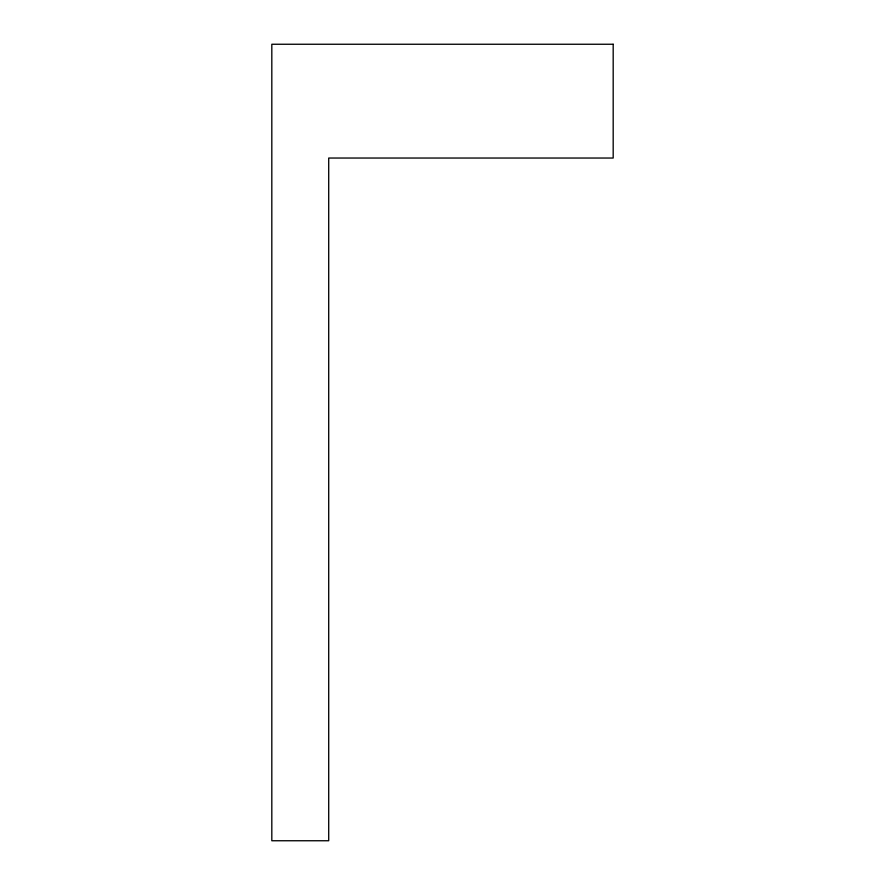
<?xml version="1.0" encoding="UTF-8"?>
<svg xmlns="http://www.w3.org/2000/svg" width="885" height="885" viewBox="0 0 885 885"><rect width="100%" height="100%" fill="white"/><g stroke="black" fill="none" stroke-linecap="round" stroke-linejoin="round"><path stroke-width="1.33" d="M613.183 44.25L271.817 44.25L271.817 840.75L328.711 840.75L328.711 158.039L613.183 158.039L613.183 44.25"/></g></svg>
